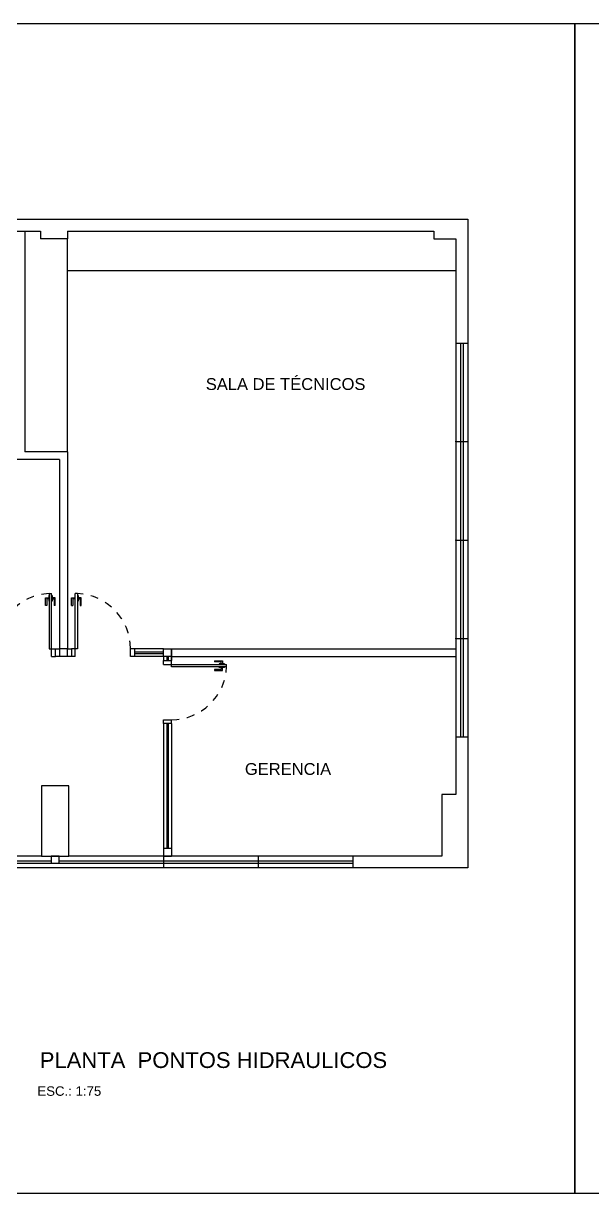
# Model space of a CAD drawing. Header units: millimetres. Extents: x 7034 to 7235, y -465 to -380.
# Drawn here: x 7161.88 to 7169.1, y -436.01 to -421.16 of the extents above; entities that cross this region are included whole.
import ezdxf

# ---------------------------------------------------------------- set-up
doc = ezdxf.new("R2010")
doc.units = ezdxf.units.MM
doc.header["$LTSCALE"] = 0.005
doc.linetypes.add('CONTINUO', pattern=[0])
doc.linetypes.add('DASHED', pattern=[19.05, 12.7, -6.35])
doc.layers.get('0').update_dxf_attribs({"linetype": 'CONTINUO'})
doc.layers.add('0-LAYOUT', color=250, linetype='Continuous', lineweight=25)
doc.layers.add('TEXTO', color=7, linetype='Continuous', lineweight=15)
for name, color, linetype in [('A-05', 5, 'Continuous'), ('ARQ-PEITORIAL', 4, 'Continuous'), ('ARQ_ALVENARIA', 6, 'Continuous'), ('ARQ_ESQUADRIA', 5, 'Continuous'), ('ARQ_JANELAALTA', 150, 'DASHED'), ('ARQ_TXT_AMBIENTE', 3, 'Continuous'), ('JANELA', 10, 'Continuous'), ('NN_PISO', 8, 'Continuous')]:
    doc.layers.add(name, color=color, linetype=linetype)
doc.styles.get("Standard").update_dxf_attribs({"font": 'arial.ttf'})

# ---------------------------------------------------------------- blocks, each defined once
blk = doc.blocks.new('A$C686A6CA0')
at = {"layer": 'ARQ-PEITORIAL'}
for p, q in [((-0.1, 2.53), (-0.1, 2.48)), ((0, 2.53), (0, 2.48)), ((-0.1, 2.48), (0, 2.48))]:
    blk.add_line(p, q, dxfattribs=at)
at = {"layer": 'ARQ_ESQUADRIA'}
for p, q in [((-1.596, 3.276), (-1.557, 3.276)), ((-1.596, 3.178), (-1.596, 3.276)), ((-1.557, 3.304), (-1.55, 3.304)), ((-1.557, 3.304), (-1.557, 3.234)), ((-1.55, 3.33), (-1.52, 3.33)), ((-1.55, 3.33), (-1.55, 2.63)), ((-1.52, 2.63), (-1.52, 3.33)), ((-1.513, 3.304), (-1.52, 3.304)), ((-1.513, 3.304), (-1.513, 3.234)), ((-1.474, 3.276), (-1.513, 3.276)), ((-1.474, 3.178), (-1.474, 3.276)), ((-1.266, 3.276), (-1.227, 3.276)), ((-1.266, 3.178), (-1.266, 3.276)), ((-1.227, 3.304), (-1.227, 3.234)), ((-1.227, 3.304), (-1.22, 3.304)), ((-1.19, 3.33), (-1.22, 3.33)), ((-1.22, 2.63), (-1.22, 3.33)), ((-1.19, 3.33), (-1.19, 2.63)), ((-1.183, 3.304), (-1.19, 3.304)), ((-1.183, 3.304), (-1.183, 3.234)), ((-1.144, 3.276), (-1.183, 3.276)), ((-1.144, 3.178), (-1.144, 3.276)), ((-1.582, 3.178), (-1.596, 3.178)), ((-1.582, 3.262), (-1.582, 3.192)), ((-1.557, 3.262), (-1.582, 3.262)), ((-1.582, 3.192), (-1.582, 3.178)), ((-1.582, 3.192), (-1.582, 3.192)), ((-1.557, 3.234), (-1.55, 3.234)), ((-1.513, 3.234), (-1.52, 3.234)), ((-1.513, 3.262), (-1.488, 3.262)), ((-1.488, 3.262), (-1.488, 3.192)), ((-1.488, 3.192), (-1.488, 3.192)), ((-1.488, 3.192), (-1.488, 3.178)), ((-1.474, 3.178), (-1.488, 3.178)), ((-1.266, 3.178), (-1.252, 3.178)), ((-1.227, 3.262), (-1.252, 3.262)), ((-1.252, 3.262), (-1.252, 3.192)), ((-1.252, 3.192), (-1.252, 3.192)), ((-1.252, 3.192), (-1.252, 3.178)), ((-1.227, 3.234), (-1.22, 3.234)), ((-1.183, 3.234), (-1.19, 3.234)), ((-1.183, 3.262), (-1.158, 3.262)), ((-1.158, 3.262), (-1.158, 3.192)), ((-1.158, 3.192), (-1.158, 3.178)), ((-1.158, 3.192), (-1.158, 3.192)), ((-1.158, 3.178), (-1.144, 3.178)), ((-2.27, 2.63), (-2.22, 2.63)), ((-2.27, 2.63), (-2.22, 2.63)), ((-2.27, 2.53), (-2.22, 2.53)), ((-2.27, 2.53), (-2.22, 2.53)), ((-2.22, 2.53), (-2.22, 2.63)), ((-2.22, 2.53), (-2.22, 2.63)), ((-1.55, 2.63), (-1.52, 2.63)), ((-1.52, 2.53), (-1.52, 2.63)), ((-1.52, 2.63), (-1.47, 2.63)), ((-1.52, 2.53), (-1.47, 2.53)), ((-1.22, 2.63), (-1.27, 2.63)), ((-1.22, 2.53), (-1.27, 2.53)), ((-1.22, 2.53), (-1.22, 2.63)), ((-1.19, 2.63), (-1.22, 2.63)), ((-0.52, 2.53), (-0.52, 2.63)), ((-0.47, 2.63), (-0.52, 2.63)), ((-0.47, 2.53), (-0.52, 2.53)), ((-0.47, 2.59), (-0.1, 2.59)), ((-0.47, 2.57), (-0.1, 2.57)), ((-0.06, 2.53), (-0.06, 2.48)), ((-0.04, 2.53), (-0.04, 2.48)), ((-0.1, 2.43), (-0.1, 2.48)), ((-0.1, 2.43), (-0.1, 2.48)), ((-0.1, 2.43), (0, 2.43)), ((-0.1, 2.43), (0, 2.43)), ((0, 2.43), (0, 2.48)), ((0, 2.43), (0, 2.48)), ((0, 2.43), (0.7, 2.43)), ((0, 2.4), (0, 2.43)), ((0.7, 2.4), (0, 2.4)), ((0.548, 2.476), (0.646, 2.476)), ((0.548, 2.476), (0.548, 2.462)), ((0.562, 2.462), (0.548, 2.462)), ((0.632, 2.462), (0.562, 2.462)), ((0.562, 2.462), (0.562, 2.462)), ((0.674, 2.437), (0.604, 2.437)), ((0.604, 2.437), (0.604, 2.43)), ((0.604, 2.393), (0.604, 2.4)), ((0.674, 2.393), (0.604, 2.393)), ((0.632, 2.437), (0.632, 2.462)), ((0.632, 2.393), (0.632, 2.368)), ((0.646, 2.476), (0.646, 2.437)), ((0.646, 2.354), (0.646, 2.393)), ((0.674, 2.437), (0.674, 2.43)), ((0.674, 2.393), (0.674, 2.4)), ((0.7, 2.4), (0.7, 2.43)), ((0.548, 2.368), (0.548, 2.354)), ((0.562, 2.368), (0.548, 2.368)), ((0.548, 2.354), (0.646, 2.354)), ((0.562, 2.368), (0.562, 2.368)), ((0.632, 2.368), (0.562, 2.368)), ((-0.1, 1.73), (0, 1.73)), ((-0.1, 1.68), (-0.1, 1.73)), ((0, 1.68), (-0.1, 1.68)), ((-0.06, 1.68), (-0.06, 0.1)), ((-0.04, 1.68), (-0.04, 0.1)), ((0, 1.68), (0, 1.73))]:
    blk.add_line(p, q, dxfattribs=at)
at = {"layer": 'ARQ_JANELAALTA'}
for centre, start, end in [((-1.519, 2.63), 92.5089, 180), ((-1.221, 2.63), 0, 87.4911), ((0, 2.431), 270, 357.4911)]:
    blk.add_arc(centre, 0.701, start, end, dxfattribs=at)
at = {"layer": 'JANELA'}
for p, q in [((-1.32, 2.63), (-1.42, 2.63)), ((-1.32, 2.53), (-1.42, 2.53)), ((-0.47, 2.63), (-0.47, 2.53)), ((-0.1, 2.63), (-0.47, 2.63)), ((-0.1, 2.53), (-0.47, 2.53)), ((-0.1, 2.53), (-0.1, 2.48)), ((0, 2.48), (0, 2.53)), ((-0.1, 2.48), (0, 2.48)), ((-0.1, 1.68), (-0.1, 0.1)), ((0, 1.68), (0, 0.1))]:
    blk.add_line(p, q, dxfattribs=at)
for points in [[(-1.47, 2.63), (-1.42, 2.63), (-1.42, 2.53), (-1.47, 2.53)], [(-1.32, 2.63), (-1.27, 2.63), (-1.27, 2.53), (-1.32, 2.53)], [(0, 2.53), (-0.1, 2.53), (-0.1, 2.63), (0, 2.63)]]:
    blk.add_lwpolyline(points, close=True, dxfattribs=at)
blk = doc.blocks.new('A$C695A1161')
at = {"layer": 'NN_PISO'}
blk.add_blockref('A$C686A6CA0', (2.82, -2.53), dxfattribs=at)

msp = doc.modelspace()

# ---------------------------------------------------------------- linework, layer by layer
for points in [[(7168.877, -421.163), (7168.877, -436.013), (7147.877, -436.013), (7147.877, -421.163)], [(7189.877, -421.163), (7189.877, -436.013), (7168.877, -436.013), (7168.877, -421.163)]]:
    msp.add_lwpolyline(points, close=True)
at = {"layer": '0-LAYOUT'}
for p, q in [((7162.439, -426.599), (7162.439, -423.899)), ((7162.439, -424.299), (7167.369, -424.299))]:
    msp.add_line(p, q, dxfattribs=at)
at = {"layer": 'A-05'}
msp.add_lwpolyline([(7162.459, -431.729), (7162.459, -430.839), (7162.109, -430.839), (7162.109, -431.729)], close=True, dxfattribs=at)
at = {"layer": 'ARQ-PEITORIAL'}
for p, q in [((7161.899, -423.799), (7161.899, -426.599)), ((7167.369, -424.919), (7167.369, -426.919)), ((7167.369, -425.219), (7167.369, -430.219)), ((7167.519, -425.219), (7167.519, -430.219)), ((7162.439, -426.599), (7161.899, -426.599)), ((7162.439, -426.599), (7162.439, -429.099)), ((7162.339, -426.699), (7160.939, -426.699)), ((7162.339, -426.699), (7162.339, -429.099)), ((7162.439, -429.099), (7162.339, -429.099)), ((7163.759, -429.099), (7167.369, -429.099)), ((7163.759, -429.199), (7163.759, -429.099)), ((7163.759, -429.199), (7167.369, -429.199)), ((7163.659, -431.629), (7163.759, -431.629)), ((7163.659, -431.629), (7163.659, -431.729)), ((7163.759, -431.629), (7163.759, -431.729)), ((7163.659, -431.729), (7163.759, -431.729))]:
    msp.add_line(p, q, dxfattribs=at)
at = {"layer": 'ARQ_ALVENARIA'}
for p, q in [((7151.289, -423.649), (7167.519, -423.649)), ((7167.519, -423.649), (7167.519, -425.219)), ((7161.799, -423.799), (7162.099, -423.799)), ((7162.099, -423.799), (7162.099, -423.899)), ((7162.439, -423.799), (7167.089, -423.799)), ((7162.439, -423.799), (7162.439, -423.899)), ((7167.089, -423.799), (7167.089, -423.899)), ((7162.439, -423.899), (7162.099, -423.899)), ((7167.089, -423.899), (7167.369, -423.899)), ((7167.369, -423.899), (7167.369, -425.219)), ((7167.369, -425.219), (7167.519, -425.219)), ((7167.369, -430.219), (7167.369, -430.949)), ((7167.519, -430.219), (7167.369, -430.219)), ((7167.519, -430.219), (7167.519, -431.879)), ((7167.369, -430.949), (7167.189, -430.949)), ((7167.189, -430.949), (7167.189, -431.729)), ((7167.189, -431.729), (7166.059, -431.729)), ((7166.059, -431.729), (7166.059, -431.879)), ((7167.519, -431.879), (7166.059, -431.879))]:
    msp.add_line(p, q, dxfattribs=at)
at = {"layer": 'ARQ_ESQUADRIA'}
for p, q in [((7167.429, -425.219), (7167.429, -430.219)), ((7167.459, -425.219), (7167.459, -430.219)), ((7167.369, -426.469), (7167.519, -426.469)), ((7167.369, -427.719), (7167.519, -427.719)), ((7167.369, -428.969), (7167.519, -428.969)), ((7162.239, -429.199), (7162.239, -429.099)), ((7162.239, -429.099), (7162.289, -429.099)), ((7162.539, -429.199), (7162.539, -429.099)), ((7162.239, -429.199), (7162.289, -429.199)), ((7162.539, -429.199), (7162.489, -429.199)), ((7157.284, -431.789), (7162.234, -431.789)), ((7157.284, -431.819), (7162.234, -431.819)), ((7162.334, -431.789), (7166.059, -431.789)), ((7162.334, -431.819), (7166.059, -431.819)), ((7163.659, -431.729), (7163.659, -431.879)), ((7164.859, -431.729), (7164.859, -431.879))]:
    msp.add_line(p, q, dxfattribs=at)
msp.add_lwpolyline([(7162.234, -431.729), (7162.234, -431.819), (7162.334, -431.819), (7162.334, -431.729)], close=True, dxfattribs=at)
for p in [(7167.369, -426.469), (7167.369, -427.719), (7167.369, -428.969)]:
    msp.add_point(p, dxfattribs=at)
at = {"layer": 'JANELA'}
for p, q in [((7162.109, -431.729), (7157.409, -431.729)), ((7166.059, -431.729), (7162.459, -431.729)), ((7166.059, -431.879), (7152.009, -431.879))]:
    msp.add_line(p, q, dxfattribs=at)

# ---------------------------------------------------------------- block references
at = {"layer": 'NN_PISO'}
msp.add_blockref('A$C695A1161', (7160.939, -429.199), dxfattribs=at)

# ---------------------------------------------------------------- texts
at = {"layer": 'ARQ_TXT_AMBIENTE', "char_height": 0.15, "attachment_point": 1}
for s, insert in [('    SALA DE TÉCNICOS  ', (7163.962, -425.665)), ('\\pi0.59529;GERENCIA', (7164.096, -430.55))]:
    msp.add_mtext_dynamic_manual_height_columns(s, width=2.27425, gutter_width=12.5, heights=[0], dxfattribs=dict(at, insert=insert))
at = {"layer": 'TEXTO', "attachment_point": 1}
for s, width, insert, char_height in [('PLANTA  PONTOS HIDRAULICOS', 6.50523, (7162.088, -434.219), 0.2), ('ESC.: 1:75', 3.13121, (7162.058, -434.652), 0.12)]:
    msp.add_mtext_dynamic_manual_height_columns(s, width=width, gutter_width=12.5, heights=[0], dxfattribs=dict(at, insert=insert, char_height=char_height))

doc.saveas('drawing.dxf')
